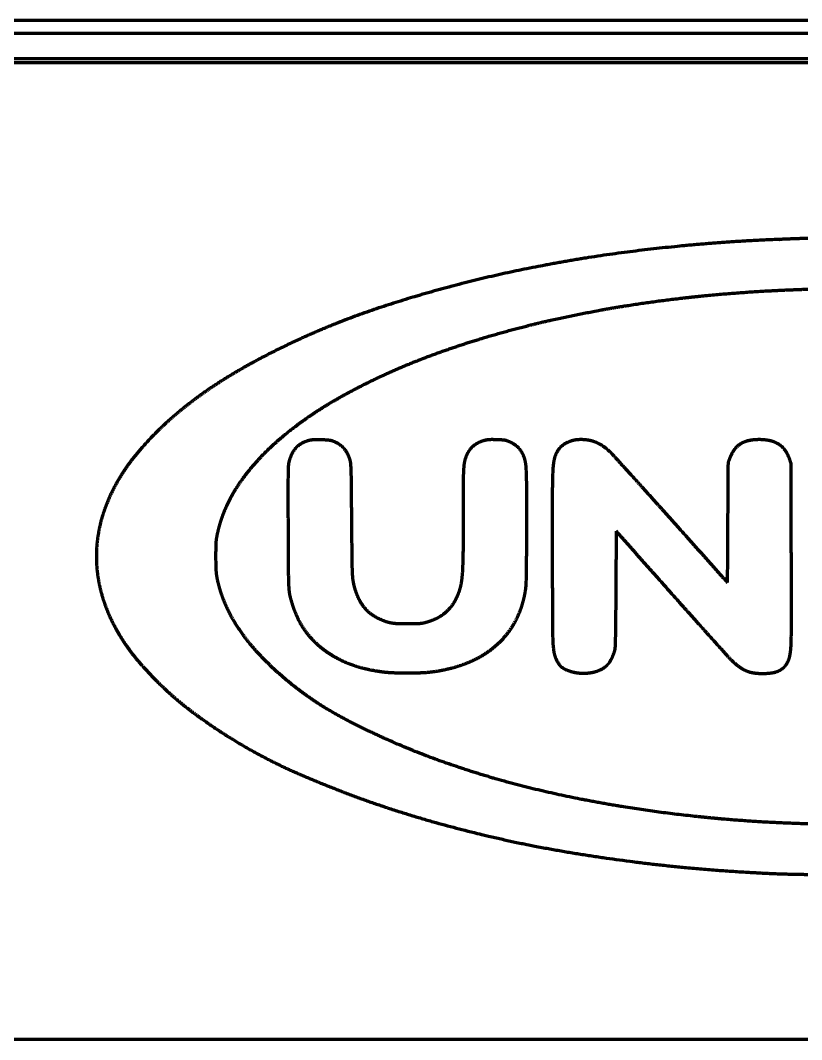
# Model space of a CAD drawing. Header units: inches. Extents: x -2898 to 7248, y 606 to 5598.
# Drawn here: x 2989.4 to 3081.4, y 3960.3 to 4080.3 of the extents above; entities that cross this region are included whole.
import ezdxf

# ---------------------------------------------------------------- set-up
doc = ezdxf.new("R2010")
doc.units = ezdxf.units.IN

msp = doc.modelspace()

# ---------------------------------------------------------------- linework, layer by layer
at = {"linetype": 'Continuous', "lineweight": 70}
for p, q in [((3367.24, 4080.34), (2804.86, 4080.34)), ((2643.05, 4078.84), (3529.05, 4078.84)), ((2643.05, 4075.84), (3529.05, 4075.84)), ((3360.55, 4075.34), (2811.55, 4075.34)), ((3303.05, 3960.34), (2869.05, 3960.34))]:
    msp.add_line(p, q, dxfattribs=at)
for points, weights, knots in [([(3095.46, 4054.55), (3094.78, 4054.59), (3094.1, 4054.61), (3091.83, 4054.63), (3090.23, 4054.65), (3087.04, 4054.68), (3085.44, 4054.69), (3083.18, 4054.7), (3082.5, 4054.69), (3081.67, 4054.66), (3081.51, 4054.66), (3081.07, 4054.64), (3080.8, 4054.63), (3080.21, 4054.61), (3079.89, 4054.6), (3079.25, 4054.57), (3078.94, 4054.56), (3073.02, 4054.33), (3067.44, 4053.88), (3056.56, 4052.54), (3051.27, 4051.63), (3041.18, 4049.39), (3036.38, 4048.07), (3027.45, 4045.11), (3023.34, 4043.42), (3017.94, 4040.72), (3016.53, 4039.97), (3013.89, 4038.44), (3012.66, 4037.67), (3010.34, 4036.08), (3009.26, 4035.26), (3007.21, 4033.58), (3006.24, 4032.71), (3004.62, 4031.08), (3003.94, 4030.35), (3002.7, 4028.89), (3002.15, 4028.17), (3001.16, 4026.7), (3000.73, 4025.97), (2999.96, 4024.48), (2999.62, 4023.72), (2999.34, 4022.94), (2998.97, 4021.93), (2998.7, 4020.9), (2998.53, 4019.84), (2998.35, 4018.81), (2998.29, 4017.76), (2998.32, 4016.72), (2998.35, 4015.66), (2998.49, 4014.62), (2998.73, 4013.59), (2998.98, 4012.52), (2999.32, 4011.49), (3000.04, 4009.81), (3000.36, 4009.15), (3001.09, 4007.86), (3001.49, 4007.23), (3002.38, 4005.97), (3002.87, 4005.34), (3003.97, 4004.07), (3004.58, 4003.42), (3005.59, 4002.4), (3005.98, 4002.02), (3006.73, 4001.3), (3007.09, 4000.98), (3007.82, 4000.34), (3008.19, 4000.03), (3008.98, 3999.41), (3009.39, 3999.09), (3013.48, 3996.04), (3017.43, 3993.73), (3021.62, 3991.87), (3026.58, 3989.68), (3031.68, 3987.82), (3042.73, 3984.6), (3048.65, 3983.27), (3061.05, 3981.25), (3067.49, 3980.52), (3075.06, 3980.05), (3076.15, 3979.99), (3078.09, 3979.89), (3078.94, 3979.86), (3080.73, 3979.82), (3081.67, 3979.8), (3082.61, 3979.79)], [0.500003680185, 0.499951833995, 0.499951833995, 0.500003125685, 0.500003125685, 0.500003134164, 0.500003134164, 0.499950342043, 0.499950342043, 0.500002780016, 0.500002780016, 0.500003632658, 0.500003632658, 0.5000036294, 0.5000036294, 0.500003631943, 0.500003631943, 0.499712041405, 0.499712041405, 0.499626581432, 0.499626581432, 0.499570764247, 0.499570764247, 0.499147291053, 0.499147291053, 0.499856082342, 0.499856082342, 0.499741523013, 0.499741523013, 0.499697398225, 0.499697398225, 0.499615378368, 0.499615378368, 0.499717367768, 0.499717367768, 0.499509800036, 0.499509800036, 0.49943320441, 0.49943320441, 0.499316886864, 0.499316886864, 0.500003680185, 0.498576185915, 0.498576185915, 0.500003680185, 0.498389820463, 0.498389820463, 0.500003680185, 0.498416120355, 0.498416120355, 0.500003680185, 0.498702961474, 0.498702961474, 0.499514934223, 0.499514934223, 0.499556287066, 0.499556287066, 0.499619738583, 0.499619738583, 0.499803196126, 0.499803196126, 0.499966690231, 0.499966690231, 0.49992872485, 0.49992872485, 0.499925885485, 0.499925885485, 0.499958910845, 0.499958910845, 0.497922649304, 0.497922649304, 0.500003680185, 0.499255633466, 0.499255633466, 0.499390037942, 0.499390037942, 0.499589929812, 0.499589929812, 0.499998142907, 0.499998142907, 0.499979520616, 0.499979520616, 0.499986543899, 0.499986543899, 0.500003680185], [0, 0, 0, 0, 0.009508, 0.009508, 0.031905, 0.031905, 0.054312, 0.054312, 0.063734, 0.063734, 0.066018, 0.066018, 0.069872, 0.069872, 0.074311, 0.074311, 0.078787, 0.078787, 0.157355, 0.157355, 0.232677, 0.232677, 0.30258, 0.30258, 0.365018, 0.365018, 0.387555, 0.387555, 0.408036, 0.408036, 0.427121, 0.427121, 0.445479, 0.445479, 0.459571, 0.459571, 0.472445, 0.472445, 0.484522, 0.484522, 0.496245, 0.496245, 0.496245, 0.51141, 0.51141, 0.51141, 0.526313, 0.526313, 0.526313, 0.541371, 0.541371, 0.541371, 0.556984, 0.556984, 0.567525, 0.567525, 0.578233, 0.578233, 0.589688, 0.589688, 0.602466, 0.602466, 0.610351, 0.610351, 0.617358, 0.617358, 0.624265, 0.624265, 0.631841, 0.631841, 0.697719, 0.697719, 0.697719, 0.776203, 0.776203, 0.864136, 0.864136, 0.958146, 0.958146, 0.974023, 0.974023, 0.986384, 0.986384, 1, 1, 1, 1]), ([(3083.61, 4048.74), (3080.11, 4048.66), (3076.62, 4048.49), (3069.81, 4047.95), (3066.5, 4047.59), (3060.04, 4046.68), (3056.91, 4046.12), (3050.79, 4044.84), (3047.82, 4044.1), (3042.6, 4042.59), (3040.35, 4041.85), (3036.03, 4040.28), (3033.97, 4039.43), (3030.09, 4037.63), (3028.27, 4036.69), (3024.89, 4034.75), (3023.35, 4033.74), (3020.97, 4031.95), (3020.09, 4031.23), (3018.47, 4029.76), (3017.72, 4029), (3016.37, 4027.47), (3015.76, 4026.7), (3014.69, 4025.14), (3014.23, 4024.35), (3013.7, 4023.25), (3013.57, 4022.97), (3013.34, 4022.43), (3013.24, 4022.16), (3013.05, 4021.62), (3012.96, 4021.34), (3012.79, 4020.76), (3012.71, 4020.45), (3012.59, 4019.93), (3012.54, 4019.71), (3012.47, 4019.33), (3012.45, 4019.17), (3012.42, 4018.8), (3012.41, 4018.6), (3012.4, 4018.01), (3012.4, 4017.62), (3012.4, 4016.87), (3012.4, 4016.51), (3012.41, 4015.94), (3012.42, 4015.72), (3012.45, 4015.34), (3012.46, 4015.17), (3012.52, 4014.82), (3012.55, 4014.64), (3012.79, 4013.55), (3013.07, 4012.65), (3013.43, 4011.79), (3013.81, 4010.89), (3014.25, 4010.03), (3014.77, 4009.21), (3015.32, 4008.32), (3015.94, 4007.48), (3017.39, 4005.8), (3018.2, 4004.95), (3019.05, 4004.15), (3021.58, 4001.78), (3024.41, 3999.76), (3027.48, 3998.14), (3031.23, 3996.16), (3035.12, 3994.46), (3043.69, 3991.43), (3048.36, 3990.12), (3058.23, 3988.02), (3063.41, 3987.2), (3071.84, 3986.3), (3075.06, 3986.04), (3081.54, 3985.73), (3084.81, 3985.66), (3091.33, 3985.7), (3094.58, 3985.81), (3101.03, 3986.21), (3104.21, 3986.51), (3113.06, 3987.58), (3118.68, 3988.58), (3129.21, 3991.09), (3134.09, 3992.66), (3138.83, 3994.61), (3142.86, 3996.27), (3146.73, 3998.28), (3150.4, 4000.64), (3153.34, 4002.52), (3155.9, 4004.9), (3158, 4007.68), (3158.4, 4008.21), (3158.78, 4008.76), (3159.46, 4009.88), (3159.77, 4010.44), (3160.31, 4011.58), (3160.54, 4012.15), (3160.94, 4013.31), (3161.1, 4013.89), (3161.27, 4014.68), (3161.31, 4014.87), (3161.36, 4015.23), (3161.38, 4015.4), (3161.41, 4015.78), (3161.42, 4015.99), (3161.42, 4016.56), (3161.42, 4016.91), (3161.42, 4017.65), (3161.42, 4018.02), (3161.41, 4018.6), (3161.4, 4018.8), (3161.37, 4019.17), (3161.35, 4019.34), (3161.28, 4019.71), (3161.23, 4019.93), (3160.99, 4020.94), (3160.75, 4021.73), (3160.14, 4023.26), (3159.77, 4024.01), (3158.92, 4025.48), (3158.44, 4026.2), (3157.31, 4027.64), (3156.69, 4028.36), (3154.72, 4030.39), (3153.3, 4031.63), (3150.09, 4033.99), (3148.31, 4035.13), (3144.43, 4037.31), (3142.32, 4038.35), (3137.76, 4040.28), (3135.33, 4041.21), (3129.99, 4042.99), (3127.08, 4043.82), (3120.99, 4045.3), (3117.82, 4045.95), (3111.28, 4047.06), (3107.91, 4047.52), (3101.04, 4048.22), (3097.53, 4048.47), (3093.33, 4048.65), (3092.64, 4048.67), (3090.87, 4048.7), (3089.79, 4048.72), (3087.63, 4048.74), (3086.56, 4048.75), (3084.86, 4048.76), (3084.23, 4048.76), (3083.61, 4048.74)], [0.500093243168, 0.499968918944, 0.499968918944, 0.499927037543, 0.499927037543, 0.499911098367, 0.499911098367, 0.499861647373, 0.499861647373, 0.499898802127, 0.499898802127, 0.499810239054, 0.499810239054, 0.49976208682, 0.49976208682, 0.499467269408, 0.499467269408, 0.49974646444, 0.49974646444, 0.499573085874, 0.499573085874, 0.499488227391, 0.499488227391, 0.49912322686, 0.49912322686, 0.499992527148, 0.499992527148, 0.499930492133, 0.499930492133, 0.499935021323, 0.499935021323, 0.500006461427, 0.500006461427, 0.500004118567, 0.500004118567, 0.499641098677, 0.499641098677, 0.499888634211, 0.499888634211, 0.50008763937, 0.50008763937, 0.500086385394, 0.500086385394, 0.499968171436, 0.499968171436, 0.499810513552, 0.499810513552, 0.49991978318, 0.49991978318, 0.498730676658, 0.498730676658, 0.500093243168, 0.498971631333, 0.498971631333, 0.500093243168, 0.499157234141, 0.499157234141, 0.499608979647, 0.499608979647, 0.500093243168, 0.4971219785, 0.4971219785, 0.500093243168, 0.499199916727, 0.499199916727, 0.499383490015, 0.499383490015, 0.499654288058, 0.499654288058, 0.499955791954, 0.499955791954, 0.499964844697, 0.499964844697, 0.499964159273, 0.499964159273, 0.499950302194, 0.499950302194, 0.49956284229, 0.49956284229, 0.499077013387, 0.499077013387, 0.500093243168, 0.498729474404, 0.498729474404, 0.500093243168, 0.494910309467, 0.494910309467, 0.500093243168, 0.499710351131, 0.499710351131, 0.499604481794, 0.499604481794, 0.49956969486, 0.49956969486, 0.499495067823, 0.499495067823, 0.499959650135, 0.499959650135, 0.499795584787, 0.499795584787, 0.499953504743, 0.499953504743, 0.500085889184, 0.500085889184, 0.500086958789, 0.500086958789, 0.499890660625, 0.499890660625, 0.499663401309, 0.499663401309, 0.500004641898, 0.500004641898, 0.499181752679, 0.499181752679, 0.499208615396, 0.499208615396, 0.499306402964, 0.499306402964, 0.499628453376, 0.499628453376, 0.498884407075, 0.498884407075, 0.499477873797, 0.499477873797, 0.499599926964, 0.499599926964, 0.499825646443, 0.499825646443, 0.499795246802, 0.499795246802, 0.499892445713, 0.499892445713, 0.499910480947, 0.499910480947, 0.499943927995, 0.499943927995, 0.50006989904, 0.50006989904, 0.500091447584, 0.500091447584, 0.500091603784, 0.500091603784, 0.500058956377, 0.500058956377, 0.500093243168], [0, 0, 0, 0, 0.031224, 0.031224, 0.060964, 0.060964, 0.08939, 0.08939, 0.116688, 0.116688, 0.137822, 0.137822, 0.157663, 0.157663, 0.17592, 0.17592, 0.192316, 0.192316, 0.20239, 0.20239, 0.211797, 0.211797, 0.220519, 0.220519, 0.228566, 0.228566, 0.2313, 0.2313, 0.233823, 0.233823, 0.236373, 0.236373, 0.239192, 0.239192, 0.241135, 0.241135, 0.242607, 0.242607, 0.24439, 0.24439, 0.247825, 0.247825, 0.250997, 0.250997, 0.25289, 0.25289, 0.254377, 0.254377, 0.255989, 0.255989, 0.264237, 0.264237, 0.264237, 0.272736, 0.272736, 0.272736, 0.281911, 0.281911, 0.292141, 0.292141, 0.292141, 0.322328, 0.322328, 0.322328, 0.359169, 0.359169, 0.401161, 0.401161, 0.44661, 0.44661, 0.474554, 0.474554, 0.50281, 0.50281, 0.53098, 0.53098, 0.558668, 0.558668, 0.607993, 0.607993, 0.652163, 0.652163, 0.652163, 0.689671, 0.689671, 0.689671, 0.719383, 0.719383, 0.719383, 0.725052, 0.725052, 0.730491, 0.730491, 0.735749, 0.735749, 0.740886, 0.740886, 0.742535, 0.742535, 0.743977, 0.743977, 0.745764, 0.745764, 0.748781, 0.748781, 0.751976, 0.751976, 0.753677, 0.753677, 0.755088, 0.755088, 0.756935, 0.756935, 0.763888, 0.763888, 0.770863, 0.770863, 0.778191, 0.778191, 0.786182, 0.786182, 0.801966, 0.801966, 0.819606, 0.819606, 0.839255, 0.839255, 0.861003, 0.861003, 0.886316, 0.886316, 0.913339, 0.913339, 0.941707, 0.941707, 0.971038, 0.971038, 0.976793, 0.976793, 0.985822, 0.985822, 0.99479, 0.99479, 1, 1, 1, 1]), ([(3048.95, 4025.97), (3048.95, 4024.27), (3048.96, 4022.57), (3048.96, 4019.13), (3048.95, 4017.39), (3048.94, 4015.05), (3048.92, 4014.44), (3048.86, 4013.44), (3048.8, 4013.04), (3048.62, 4012.19), (3048.5, 4011.74), (3048.36, 4011.3), (3048.07, 4010.41), (3047.66, 4009.56), (3047.15, 4008.77), (3046.63, 4007.99), (3046.02, 4007.29), (3045.32, 4006.68), (3044.58, 4006.04), (3043.78, 4005.51), (3042.91, 4005.09), (3041.97, 4004.63), (3040.99, 4004.28), (3039.57, 4003.92), (3039.15, 4003.83), (3038.38, 4003.68), (3038.02, 4003.63), (3037.27, 4003.55), (3036.89, 4003.52), (3035.98, 4003.49), (3035.47, 4003.49), (3034.48, 4003.49), (3034.02, 4003.49), (3033.23, 4003.51), (3032.9, 4003.53), (3032.27, 4003.58), (3031.97, 4003.62), (3031.3, 4003.73), (3030.92, 4003.79), (3029.91, 4003.99), (3029.29, 4004.16), (3028.08, 4004.57), (3027.5, 4004.81), (3026.39, 4005.37), (3025.87, 4005.69), (3025.37, 4006.04), (3024.89, 4006.38), (3024.44, 4006.76), (3024.03, 4007.17), (3023.67, 4007.52), (3023.34, 4007.9), (3022.74, 4008.7), (3022.47, 4009.12), (3022, 4010.02), (3021.79, 4010.5), (3021.42, 4011.51), (3021.26, 4012.05), (3021.08, 4012.83), (3021.05, 4013.05), (3021, 4013.6), (3020.98, 4013.92), (3020.96, 4014.81), (3020.95, 4015.38), (3020.94, 4017.5), (3020.93, 4019.04), (3020.92, 4021.94), (3020.91, 4023.3), (3020.91, 4025.31), (3020.91, 4025.97), (3020.93, 4027.02), (3020.94, 4027.41), (3020.95, 4027.8), (3020.96, 4027.99), (3020.98, 4028.17), (3021.02, 4028.35), (3021.1, 4028.67), (3021.2, 4028.98), (3021.34, 4029.27), (3021.47, 4029.54), (3021.63, 4029.79), (3021.82, 4030.01), (3022.01, 4030.22), (3022.23, 4030.4), (3022.47, 4030.54), (3022.72, 4030.7), (3022.99, 4030.81), (3023.27, 4030.89), (3023.48, 4030.95), (3023.68, 4030.98), (3023.89, 4030.99), (3024.2, 4031.01), (3024.5, 4031.01), (3025.11, 4030.99), (3025.41, 4030.97), (3025.7, 4030.94), (3025.89, 4030.92), (3026.07, 4030.87), (3026.25, 4030.8)], [0.501261827848, 0.50126146186, 0.50126146186, 0.501261196403, 0.501261196403, 0.501119236812, 0.501119236812, 0.500310794273, 0.500310794273, 0.500843335282, 0.500843335282, 0.501261827848, 0.498274838994, 0.498274838994, 0.501261827848, 0.498121608299, 0.498121608299, 0.501261827848, 0.4984018291, 0.4984018291, 0.501261827848, 0.499391384429, 0.499391384429, 0.501151022492, 0.501151022492, 0.500970850521, 0.500970850521, 0.501027469603, 0.501027469603, 0.50121717557, 0.50121717557, 0.501240349428, 0.501240349428, 0.501094558092, 0.501094558092, 0.501048037547, 0.501048037547, 0.501205791041, 0.501205791041, 0.500545356499, 0.500545356499, 0.50041224982, 0.50041224982, 0.500352050379, 0.500352050379, 0.501261827848, 0.500139344327, 0.500139344327, 0.501261827848, 0.50032986829, 0.50032986829, 0.500295538552, 0.500295538552, 0.500381196425, 0.500381196425, 0.500712649004, 0.500712649004, 0.5003755702, 0.5003755702, 0.501125566954, 0.501125566954, 0.501243811738, 0.501243811738, 0.501261725147, 0.501261725147, 0.501261645035, 0.501261645035, 0.50125251434, 0.50125251434, 0.501236959503, 0.501236959503, 0.501261827848, 0.499744591967, 0.499744591967, 0.501261827848, 0.499436947428, 0.499436947428, 0.501261827848, 0.497818593227, 0.497818593227, 0.501261827848, 0.497408735827, 0.497408735827, 0.501261827848, 0.498216420371, 0.498216420371, 0.501261827848, 0.499154920034, 0.499154920034, 0.501261827848, 0.501010745257, 0.501010745257, 0.501027694707, 0.501027694707, 0.501261827848, 0.497917841804, 0.497917841804, 0.501261827848], [0, 0, 0, 0, 0.072966, 0.072966, 0.14756, 0.14756, 0.173538, 0.173538, 0.190799, 0.190799, 0.210581, 0.210581, 0.210581, 0.250591, 0.250591, 0.250591, 0.290025, 0.290025, 0.290025, 0.330749, 0.330749, 0.330749, 0.374263, 0.374263, 0.392109, 0.392109, 0.407277, 0.407277, 0.423541, 0.423541, 0.445119, 0.445119, 0.464571, 0.464571, 0.478216, 0.478216, 0.490896, 0.490896, 0.506798, 0.506798, 0.533803, 0.533803, 0.560011, 0.560011, 0.585321, 0.585321, 0.585321, 0.60971, 0.60971, 0.60971, 0.63048, 0.63048, 0.651086, 0.651086, 0.672498, 0.672498, 0.695634, 0.695634, 0.705183, 0.705183, 0.718341, 0.718341, 0.741765, 0.741765, 0.805213, 0.805213, 0.861043, 0.861043, 0.888054, 0.888054, 0.9042, 0.9042, 0.9042, 0.911707, 0.911707, 0.911707, 0.925072, 0.925072, 0.925072, 0.937024, 0.937024, 0.937024, 0.94839, 0.94839, 0.94839, 0.96013, 0.96013, 0.96013, 0.968523, 0.968523, 0.968523, 0.980625, 0.980625, 0.992559, 0.992559, 0.992559, 1, 1, 1, 1]), ([(3026.25, 4030.8), (3026.47, 4030.71), (3026.69, 4030.6), (3026.89, 4030.46), (3027.08, 4030.33), (3027.25, 4030.19), (3027.4, 4030.02), (3027.56, 4029.84), (3027.7, 4029.65), (3027.81, 4029.45), (3027.93, 4029.22), (3028.03, 4028.99), (3028.11, 4028.74), (3028.17, 4028.57), (3028.21, 4028.39), (3028.23, 4028.21), (3028.26, 4027.94), (3028.27, 4027.66), (3028.3, 4026.88), (3028.31, 4026.37), (3028.33, 4024.41), (3028.34, 4022.96), (3028.36, 4020.12), (3028.38, 4018.74), (3028.4, 4016.8), (3028.41, 4016.24), (3028.43, 4015.36), (3028.45, 4015.04), (3028.5, 4014.49), (3028.53, 4014.27), (3028.69, 4013.57), (3028.83, 4013.1), (3029.02, 4012.64), (3029.18, 4012.24), (3029.39, 4011.86), (3029.64, 4011.51), (3029.88, 4011.18), (3030.15, 4010.88), (3030.46, 4010.62), (3030.78, 4010.36), (3031.13, 4010.14), (3031.5, 4009.96), (3031.77, 4009.83), (3032.04, 4009.72), (3032.53, 4009.53), (3032.76, 4009.47), (3032.99, 4009.43), (3033.25, 4009.38), (3033.52, 4009.35), (3034.18, 4009.33), (3034.59, 4009.32), (3035.32, 4009.32), (3035.65, 4009.32), (3036.14, 4009.33), (3036.31, 4009.34), (3036.61, 4009.37), (3036.74, 4009.39), (3037.04, 4009.46), (3037.2, 4009.51), (3037.61, 4009.63), (3037.85, 4009.72), (3038.3, 4009.91), (3038.51, 4010.01), (3038.9, 4010.24), (3039.09, 4010.36), (3039.44, 4010.64), (3039.61, 4010.8), (3039.94, 4011.13), (3040.1, 4011.31), (3040.38, 4011.71), (3040.52, 4011.92), (3040.76, 4012.38), (3040.87, 4012.62), (3041.06, 4013.11), (3041.14, 4013.37), (3041.29, 4013.95), (3041.35, 4014.29), (3041.43, 4015.11), (3041.47, 4015.59), (3041.51, 4016.81), (3041.53, 4017.55), (3041.55, 4019.58), (3041.55, 4020.87), (3041.55, 4023.54), (3041.55, 4024.92), (3041.56, 4026.8), (3041.58, 4027.3), (3041.62, 4027.79), (3041.64, 4028.09), (3041.69, 4028.39), (3041.77, 4028.68), (3041.85, 4028.95), (3041.95, 4029.21), (3042.09, 4029.46), (3042.18, 4029.62), (3042.29, 4029.78), (3042.41, 4029.93), (3042.54, 4030.08), (3042.67, 4030.21), (3042.82, 4030.33), (3042.97, 4030.45), (3043.13, 4030.55), (3043.3, 4030.64), (3043.47, 4030.73), (3043.65, 4030.8), (3043.96, 4030.9), (3044.08, 4030.93), (3044.31, 4030.98), (3044.41, 4030.99), (3044.64, 4031.01), (3044.77, 4031.02), (3045.09, 4031.02), (3045.28, 4031.01), (3045.67, 4031), (3045.88, 4030.99), (3046.2, 4030.97), (3046.31, 4030.96), (3046.52, 4030.92), (3046.61, 4030.89), (3046.82, 4030.82), (3046.94, 4030.77), (3047.21, 4030.64), (3047.36, 4030.55), (3047.51, 4030.45), (3047.65, 4030.36), (3047.78, 4030.26), (3047.9, 4030.14), (3048.02, 4030.03), (3048.12, 4029.9), (3048.22, 4029.77), (3048.32, 4029.63), (3048.41, 4029.48), (3048.49, 4029.33), (3048.61, 4029.08), (3048.71, 4028.82), (3048.77, 4028.54), (3048.84, 4028.24), (3048.88, 4027.93), (3048.93, 4027.07), (3048.95, 4026.52), (3048.95, 4025.97)], [0.501261827848, 0.499579390717, 0.499579390717, 0.501261827848, 0.498738428431, 0.498738428431, 0.501261827848, 0.498886170649, 0.498886170649, 0.501261827848, 0.499997852397, 0.499997852397, 0.501261827848, 0.499170354014, 0.499170354014, 0.501261827848, 0.501076953517, 0.501076953517, 0.501238869962, 0.501238869962, 0.501261725147, 0.501261725147, 0.501261675779, 0.501261675779, 0.501244499032, 0.501244499032, 0.50115699661, 0.50115699661, 0.500436055039, 0.500436055039, 0.50016828054, 0.50016828054, 0.501261827848, 0.498906183853, 0.498906183853, 0.501261827848, 0.498459230369, 0.498459230369, 0.501261827848, 0.498732463069, 0.498732463069, 0.501261827848, 0.500923887638, 0.500923887638, 0.499998605834, 0.499998605834, 0.501261827848, 0.500421216268, 0.500421216268, 0.501187925795, 0.501187925795, 0.501254282539, 0.501254282539, 0.500971045597, 0.500971045597, 0.5005459681, 0.5005459681, 0.501081919763, 0.501081919763, 0.500865978486, 0.500865978486, 0.500533025754, 0.500533025754, 0.500458598372, 0.500458598372, 0.500591434377, 0.500591434377, 0.500228121488, 0.500228121488, 0.500575189907, 0.500575189907, 0.500623547898, 0.500623547898, 0.500658650932, 0.500658650932, 0.500275453704, 0.500275453704, 0.501127941557, 0.501127941557, 0.50121657269, 0.50121657269, 0.501259857501, 0.501259857501, 0.501260790227, 0.501260790227, 0.501064529398, 0.501064529398, 0.501261827848, 0.499678970965, 0.499678970965, 0.501261827848, 0.498930748829, 0.498930748829, 0.501261827848, 0.499745290072, 0.499745290072, 0.501261827848, 0.499595055351, 0.499595055351, 0.501261827848, 0.499620759508, 0.499620759508, 0.501261827848, 0.499874305438, 0.499874305438, 0.500996967239, 0.500996967239, 0.500608361702, 0.500608361702, 0.500880054694, 0.500880054694, 0.50122934179, 0.50122934179, 0.501233998142, 0.501233998142, 0.500608278228, 0.500608278228, 0.499995996832, 0.499995996832, 0.500970488065, 0.500970488065, 0.500341537162, 0.500341537162, 0.501261827848, 0.499960013469, 0.499960013469, 0.501261827848, 0.499925198066, 0.499925198066, 0.501261827848, 0.500198543445, 0.500198543445, 0.501261827848, 0.498843654437, 0.498843654437, 0.501261827848, 0.500066177075, 0.500066177075, 0.501147344609, 0.501147344609, 0.501261827848], [0, 0, 0, 0, 0.012384, 0.012384, 0.012384, 0.023908, 0.023908, 0.023908, 0.035646, 0.035646, 0.035646, 0.048644, 0.048644, 0.048644, 0.057706, 0.057706, 0.057706, 0.071524, 0.071524, 0.096939, 0.096939, 0.169709, 0.169709, 0.238744, 0.238744, 0.266812, 0.266812, 0.282925, 0.282925, 0.294195, 0.294195, 0.318749, 0.318749, 0.318749, 0.340264, 0.340264, 0.340264, 0.360259, 0.360259, 0.360259, 0.380492, 0.380492, 0.380492, 0.394917, 0.394917, 0.406437, 0.406437, 0.406437, 0.419348, 0.419348, 0.43908, 0.43908, 0.455036, 0.455036, 0.46322, 0.46322, 0.469763, 0.469763, 0.478026, 0.478026, 0.490535, 0.490535, 0.501818, 0.501818, 0.512638, 0.512638, 0.523773, 0.523773, 0.535237, 0.535237, 0.54749, 0.54749, 0.560207, 0.560207, 0.573029, 0.573029, 0.589483, 0.589483, 0.612674, 0.612674, 0.648099, 0.648099, 0.710222, 0.710222, 0.776502, 0.776502, 0.800507, 0.800507, 0.800507, 0.814873, 0.814873, 0.814873, 0.828287, 0.828287, 0.828287, 0.83744, 0.83744, 0.83744, 0.846421, 0.846421, 0.846421, 0.855434, 0.855434, 0.855434, 0.864675, 0.864675, 0.870518, 0.870518, 0.875535, 0.875535, 0.881415, 0.881415, 0.89046, 0.89046, 0.900025, 0.900025, 0.905451, 0.905451, 0.910015, 0.910015, 0.915863, 0.915863, 0.924095, 0.924095, 0.924095, 0.931847, 0.931847, 0.931847, 0.939493, 0.939493, 0.939493, 0.947417, 0.947417, 0.947417, 0.960296, 0.960296, 0.960296, 0.974736, 0.974736, 1, 1, 1, 1]), ([(3059.53, 4020.21), (3059.52, 4017.93), (3059.5, 4015.65), (3059.48, 4012.03), (3059.47, 4010.69), (3059.45, 4008.76), (3059.44, 4008.16), (3059.42, 4007.22), (3059.41, 4006.87), (3059.39, 4006.52), (3059.38, 4006.36), (3059.35, 4006.19), (3059.3, 4006.03), (3059.19, 4005.68), (3059.05, 4005.33), (3058.87, 4005), (3058.72, 4004.73), (3058.52, 4004.48), (3058.28, 4004.26), (3058.05, 4004.06), (3057.78, 4003.89), (3057.49, 4003.78), (3057.16, 4003.64), (3056.81, 4003.55), (3056.46, 4003.5), (3056.11, 4003.45), (3055.77, 4003.43), (3055.42, 4003.45), (3055.08, 4003.47), (3054.73, 4003.52), (3054.39, 4003.61), (3054.09, 4003.68), (3053.79, 4003.79), (3053.51, 4003.93), (3053.28, 4004.04), (3053.09, 4004.2), (3052.92, 4004.39), (3052.89, 4004.43), (3052.85, 4004.48), (3052.78, 4004.59), (3052.74, 4004.65), (3052.66, 4004.78), (3052.62, 4004.85), (3052.55, 4004.98), (3052.52, 4005.04), (3052.36, 4005.39), (3052.27, 4005.7), (3052.22, 4006.01), (3052.16, 4006.45), (3052.12, 4006.9), (3052.07, 4008.17), (3052.06, 4009), (3052.05, 4012.32), (3052.05, 4014.81), (3052.05, 4019.87), (3052.05, 4022.44), (3052.05, 4025.79), (3052.07, 4026.57), (3052.12, 4027.77), (3052.17, 4028.19), (3052.25, 4028.61), (3052.31, 4028.93), (3052.42, 4029.24), (3052.58, 4029.53), (3052.74, 4029.83), (3052.95, 4030.1), (3053.22, 4030.31), (3053.5, 4030.53), (3053.81, 4030.71), (3054.15, 4030.82), (3054.51, 4030.95), (3054.9, 4031.02), (3055.28, 4031.02), (3055.7, 4031.03), (3056.12, 4030.99), (3056.52, 4030.89)], [0.5006904328, 0.5006904328, 0.5006904328, 0.500690261874, 0.500690261874, 0.500677870217, 0.500677870217, 0.500649139592, 0.500649139592, 0.5006904328, 0.498448427996, 0.498448427996, 0.5006904328, 0.498824933948, 0.498824933948, 0.5006904328, 0.495821288736, 0.495821288736, 0.5006904328, 0.495577358052, 0.495577358052, 0.5006904328, 0.498433545363, 0.498433545363, 0.5006904328, 0.499047079747, 0.499047079747, 0.5006904328, 0.499139152372, 0.499139152372, 0.5006904328, 0.498880464281, 0.498880464281, 0.5006904328, 0.493575990601, 0.493575990601, 0.5006904328, 0.500202278638, 0.500202278638, 0.500589432385, 0.500589432385, 0.500592074761, 0.500592074761, 0.500512869308, 0.500512869308, 0.4971862558, 0.4971862558, 0.5006904328, 0.500233745311, 0.500233745311, 0.500642542926, 0.500642542926, 0.500690259161, 0.500690259161, 0.500690255739, 0.500690255739, 0.500618414736, 0.500618414736, 0.499816648272, 0.499816648272, 0.5006904328, 0.496933549637, 0.496933549637, 0.5006904328, 0.493899236143, 0.493899236143, 0.5006904328, 0.495696798074, 0.495696798074, 0.5006904328, 0.496612445454, 0.496612445454, 0.5006904328, 0.498077559741, 0.498077559741, 0.5006904328], [0, 0, 0, 0, 0.137909, 0.137909, 0.218708, 0.218708, 0.254863, 0.254863, 0.275837, 0.275837, 0.275837, 0.285826, 0.285826, 0.285826, 0.308209, 0.308209, 0.308209, 0.327124, 0.327124, 0.327124, 0.345542, 0.345542, 0.345542, 0.366516, 0.366516, 0.366516, 0.386636, 0.386636, 0.386636, 0.406885, 0.406885, 0.406885, 0.425136, 0.425136, 0.425136, 0.439472, 0.439472, 0.439472, 0.442717, 0.442717, 0.446957, 0.446957, 0.451443, 0.451443, 0.455506, 0.455506, 0.473379, 0.473379, 0.473379, 0.498691, 0.498691, 0.545517, 0.545517, 0.686229, 0.686229, 0.831615, 0.831615, 0.8758, 0.8758, 0.899604, 0.899604, 0.899604, 0.918094, 0.918094, 0.918094, 0.936892, 0.936892, 0.936892, 0.95645, 0.95645, 0.95645, 0.977488, 0.977488, 0.977488, 1, 1, 1, 1]), ([(3056.52, 4030.89), (3056.71, 4030.85), (3056.9, 4030.79), (3057.27, 4030.64), (3057.46, 4030.55), (3057.82, 4030.34), (3057.99, 4030.22), (3058.35, 4029.95), (3058.54, 4029.79), (3058.87, 4029.49), (3059.01, 4029.33), (3059.81, 4028.46), (3060.46, 4027.74), (3061.88, 4026.18), (3062.64, 4025.33), (3064.27, 4023.52), (3065.14, 4022.56), (3068.22, 4019.11), (3070.43, 4016.63), (3072.65, 4014.15)], [0.5006904328, 0.499769855733, 0.499769855733, 0.499840254578, 0.499840254578, 0.499961184397, 0.499961184397, 0.500305771749, 0.500305771749, 0.500415981462, 0.500415981462, 0.500690265903, 0.500690265903, 0.500689651241, 0.500689651241, 0.500690071171, 0.500690071171, 0.5006904328, 0.5006904328, 0.5006904328], [0, 0, 0, 0, 0.025549, 0.025549, 0.051392, 0.051392, 0.078958, 0.078958, 0.109604, 0.109604, 0.136772, 0.136772, 0.261245, 0.261245, 0.407292, 0.407292, 0.573439, 0.573439, 1, 1, 1, 1]), ([(3072.74, 4028.27), (3072.8, 4028.45), (3072.87, 4028.63), (3073.07, 4029.16), (3073.25, 4029.5), (3073.47, 4029.82), (3073.66, 4030.09), (3073.9, 4030.32), (3074.18, 4030.5), (3074.47, 4030.69), (3074.79, 4030.82), (3075.13, 4030.89), (3075.54, 4030.98), (3075.96, 4031.02), (3076.37, 4031.02), (3076.81, 4031.02), (3077.24, 4030.98), (3077.66, 4030.88), (3078.01, 4030.81), (3078.35, 4030.67), (3078.65, 4030.47), (3078.94, 4030.29), (3079.19, 4030.05), (3079.39, 4029.76), (3079.61, 4029.45), (3079.78, 4029.11), (3079.91, 4028.75), (3079.97, 4028.56), (3080.03, 4028.37), (3080.1, 4028.19)], [0.5006904328, 0.5006904328, 0.5006904328, 0.498004905533, 0.498004905533, 0.5006904328, 0.494425767502, 0.494425767502, 0.5006904328, 0.495093556724, 0.495093556724, 0.5006904328, 0.498920744319, 0.498920744319, 0.5006904328, 0.498803648211, 0.498803648211, 0.5006904328, 0.495334462137, 0.495334462137, 0.5006904328, 0.494452519672, 0.494452519672, 0.5006904328, 0.497317843009, 0.497317843009, 0.5006904328, 0.5006904328, 0.5006904328, 0.5006904328], [0, 0, 0, 0, 0.057967, 0.057967, 0.174539, 0.174539, 0.174539, 0.274728, 0.274728, 0.274728, 0.377497, 0.377497, 0.377497, 0.501421, 0.501421, 0.501421, 0.628699, 0.628699, 0.628699, 0.734668, 0.734668, 0.734668, 0.834092, 0.834092, 0.834092, 0.943261, 0.943261, 0.943261, 1, 1, 1, 1]), ([(3080.1, 4028.19), (3080.11, 4024.53), (3080.11, 4020.88), (3080.13, 4014.51), (3080.13, 4011.8), (3080.13, 4008.3), (3080.12, 4007.51), (3080.07, 4006.3), (3080.02, 4005.89), (3079.94, 4005.48), (3079.88, 4005.17), (3079.77, 4004.88), (3079.61, 4004.61), (3079.48, 4004.4), (3079.33, 4004.21), (3079.15, 4004.05), (3078.97, 4003.89), (3078.77, 4003.77), (3078.55, 4003.68), (3078.3, 4003.58), (3078.03, 4003.51), (3077.76, 4003.48), (3077.4, 4003.43), (3077.03, 4003.41), (3076.34, 4003.42), (3076.01, 4003.44), (3075.69, 4003.5), (3075.41, 4003.54), (3075.13, 4003.62), (3074.87, 4003.73), (3074.6, 4003.85), (3074.34, 4003.99), (3074.11, 4004.17), (3073.81, 4004.38), (3073.53, 4004.62), (3073.12, 4005), (3072.99, 4005.13), (3072.22, 4005.99), (3071.57, 4006.7), (3070.18, 4008.25), (3069.43, 4009.09), (3067.82, 4010.88), (3066.97, 4011.84), (3063.92, 4015.27), (3061.73, 4017.74), (3059.53, 4020.21)], [0.5006904328, 0.5006904328, 0.5006904328, 0.500690290308, 0.500690290308, 0.50062008269, 0.50062008269, 0.499750008477, 0.499750008477, 0.5006904328, 0.495672791525, 0.495672791525, 0.5006904328, 0.496816365537, 0.496816365537, 0.5006904328, 0.495830194564, 0.495830194564, 0.5006904328, 0.497633530117, 0.497633530117, 0.5006904328, 0.500091822665, 0.500091822665, 0.499694045954, 0.499694045954, 0.5006904328, 0.49821829761, 0.49821829761, 0.5006904328, 0.498503062316, 0.498503062316, 0.5006904328, 0.500088504111, 0.500088504111, 0.500396968446, 0.500396968446, 0.500690317825, 0.500690317825, 0.500689778498, 0.500689778498, 0.500690138464, 0.500690138464, 0.5006904328, 0.5006904328, 0.5006904328], [0, 0, 0, 0, 0.218609, 0.218609, 0.381042, 0.381042, 0.428223, 0.428223, 0.453098, 0.453098, 0.453098, 0.471669, 0.471669, 0.471669, 0.485998, 0.485998, 0.485998, 0.499675, 0.499675, 0.499675, 0.515569, 0.515569, 0.515569, 0.536488, 0.536488, 0.555476, 0.555476, 0.555476, 0.571718, 0.571718, 0.571718, 0.588563, 0.588563, 0.588563, 0.609461, 0.609461, 0.6202, 0.6202, 0.674951, 0.674951, 0.738896, 0.738896, 0.811992, 0.811992, 1, 1, 1, 1])]:
    msp.add_rational_spline(points, weights, degree=3, knots=knots, dxfattribs=at)
msp.add_open_spline([(3072.65, 4014.15), (3072.67, 4016.5), (3072.68, 4018.86), (3072.71, 4023.56), (3072.72, 4025.92), (3072.74, 4028.27)], degree=3, knots=[0, 0, 0, 0, 0.5, 0.5, 1, 1, 1, 1], dxfattribs=at)

doc.saveas('drawing.dxf')
